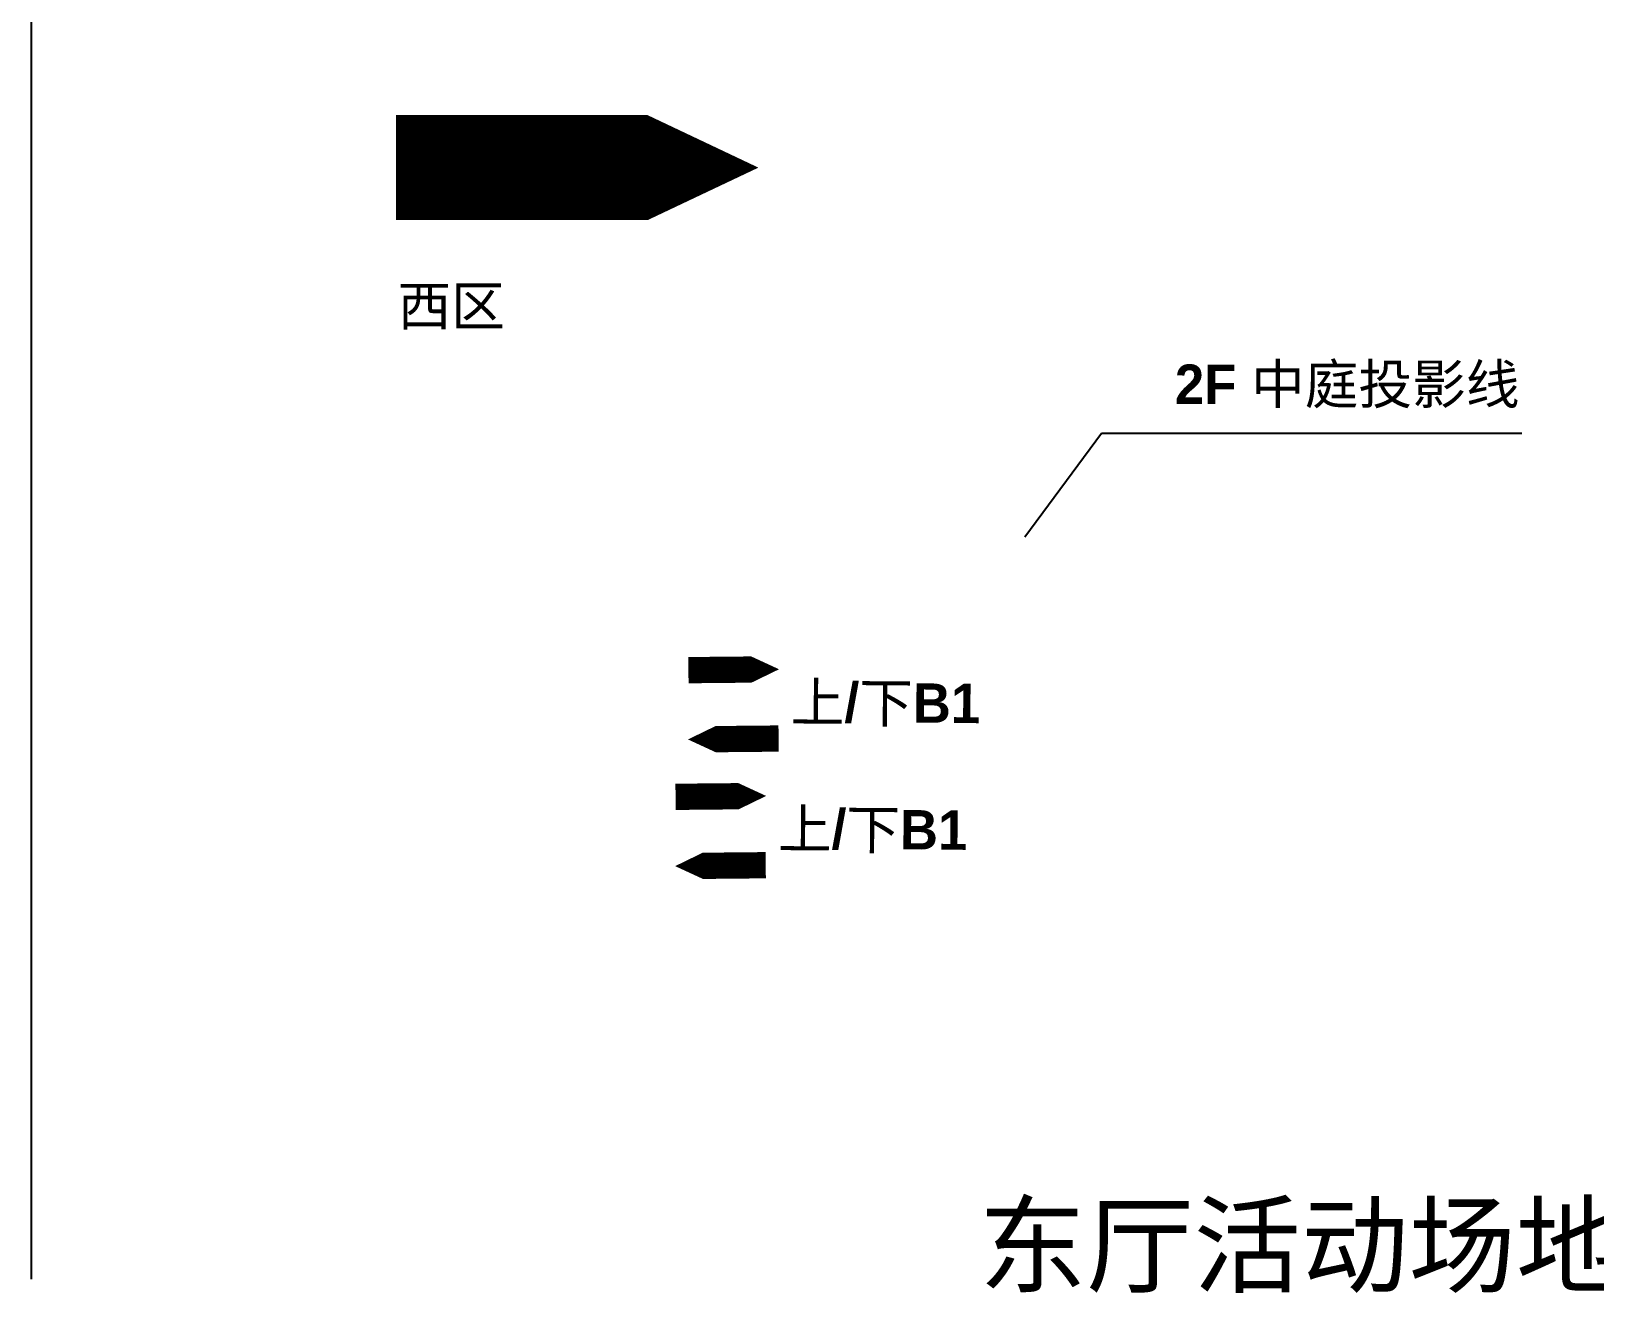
# Model space of a CAD drawing. Header units: inches. Extents: x -3944 to 84791, y -15606 to 13931.
# Drawn here: x 16468 to 27635, y -8775 to 242 of the extents above; entities that cross this region are included whole.
import ezdxf

# ---------------------------------------------------------------- set-up
doc = ezdxf.new("R2010")
doc.units = ezdxf.units.IN
doc.header["$MEASUREMENT"] = 0
doc.styles.get("Standard").update_dxf_attribs({"font": 'arial.ttf'})

msp = doc.modelspace()

# ---------------------------------------------------------------- linework, layer by layer
for p, q in [((16467.8, 10559.6), (16467.8, -8671)), ((23563.8, -3368.1), (24112.8, -2629.5)), ((24112.8, -2629.5), (27115.3, -2629.5))]:
    msp.add_line(p, q)
at = {"color": 240, "true_color": 0xed1f24}
for points in [[(19072.8, -732.3, 750, 750, 0), (20078.2, -732.3, 1500, 0, 0), (21661.6, -732.3, 0, 0, 0)], [(21161.6, -4321.5, 187.5, 187.5, 0), (21412.9, -4319, 375, 0, 0), (21808.8, -4315.1, 0, 0, 0)], [(21805.7, -4809.8, 187.5, 187.5, 0), (21554.4, -4812.3, 375, 0, 0), (21158.5, -4816.3, 0, 0, 0)], [(21069.8, -5226.2, 187.5, 187.5, 0), (21321.1, -5223.7, 375, 0, 0), (21716.9, -5219.8, 0, 0, 0)], [(21713.8, -5714.5, 187.5, 187.5, 0), (21462.5, -5717, 375, 0, 0), (21066.7, -5721, 0, 0, 0)]]:
    msp.add_lwpolyline(points, format="xyseb", dxfattribs=at)

# ---------------------------------------------------------------- texts
at = {"color": 240, "true_color": 0xed1f24, "insert": (19083.6, -1578.5), "char_height": 281.25, "width": 4797.312, "attachment_point": 1}
msp.add_mtext('{\\fDengXian|b1|i0|c134|p2;西区}', dxfattribs=at)
for s, insert, char_height, width, attachment_point in [('{\\fDengXian|b1|i0|c134|p2;2F 中庭投影线}', (27098.1, -2138.5), 281.25, 4797.312, 3), ('{\\fSimSun|b0|i0|c134|p2;东厅活动场地周边平面图}', (23235.7, -8146.6), 562.5, 9594.623, 1)]:
    msp.add_mtext(s, dxfattribs=dict(insert=insert, char_height=char_height, width=width, attachment_point=attachment_point))
at = {"color": 240, "true_color": 0xed1f24, "char_height": 281.25, "width": 4797.312, "attachment_point": 1, "rotation": 359.5387}
for insert in [(21894.3, -4408.1), (21802.4, -5312.8)]:
    msp.add_mtext('{\\fDengXian|b1|i0|c134|p2;上/下B1}', dxfattribs=dict(at, insert=insert))

doc.saveas('drawing.dxf')
